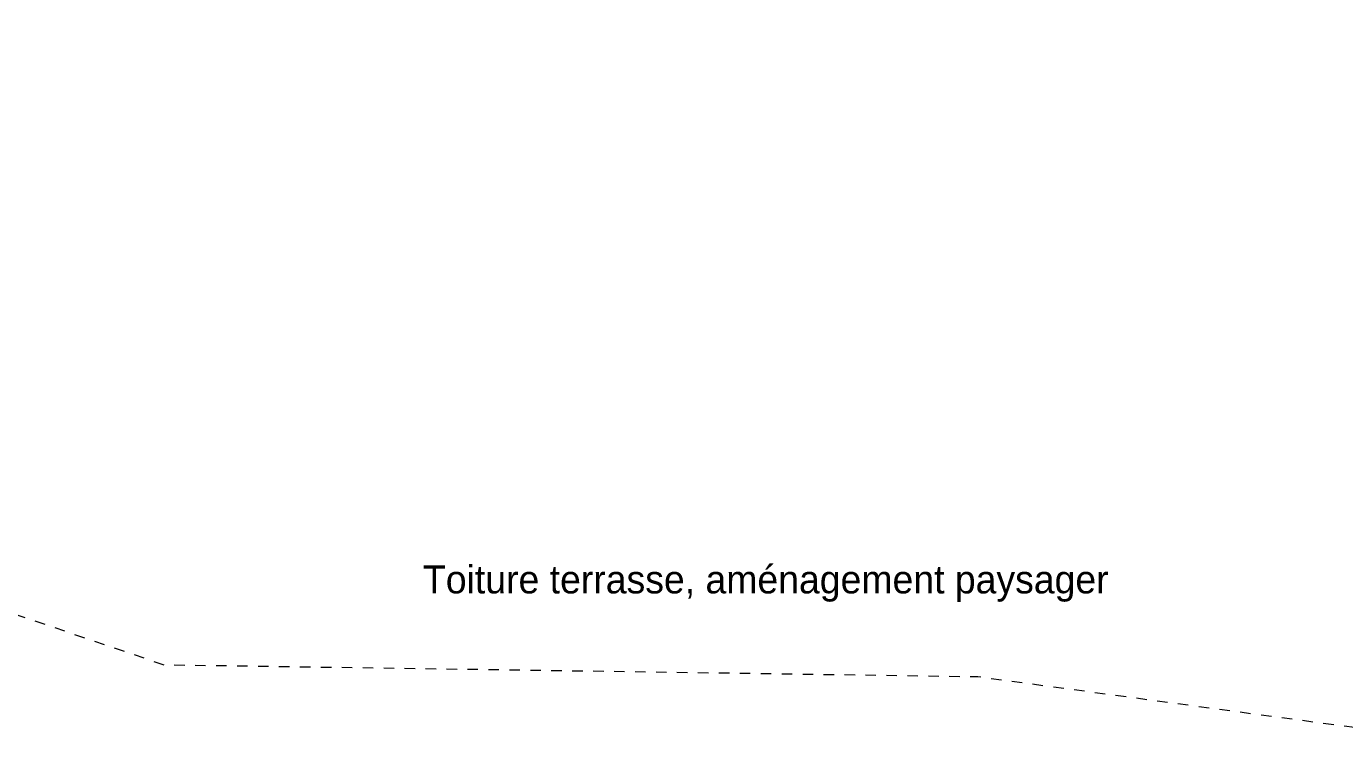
# Model space of a CAD drawing. Header units: centimetres. Extents: x -6341 to 23117, y -10090 to 8065.
# Drawn here: x 10170 to 10836, y -4914 to -4558 of the extents above; entities that cross this region are included whole.
import ezdxf

# ---------------------------------------------------------------- set-up
doc = ezdxf.new("R2010")
doc.units = ezdxf.units.CM
doc.header["$LTSCALE"] = 12.7
doc.linetypes.add('VW-01', pattern=[0.83312, 0.41656, -0.41656])
doc.layers.add('B Général', color=7, linetype='Continuous', lineweight=5)
doc.layers.add('C ANNOTATIONS-texte', color=7, linetype='Continuous', lineweight=5)
doc.styles.add('Eurostile', font='')
doc.styles.get('Eurostile').set_extended_font_data('Eurostile')

msp = doc.modelspace()

# ---------------------------------------------------------------- linework, layer by layer
at = {"layer": 'B Général', "color": 1, "linetype": 'VW-01', "lineweight": 18, "true_color": 0xff0000, "flags": 128}
msp.add_lwpolyline([(3218.55, -3394.45), (3639.07, -3412.37), (3697.06, -3412.37), (4305.16, -3631.37), (5728.9, -3981.37), (6024.19, -4007.37), (7141.44, -4273.37), (7432.73, -4293.37), (7657.15, -4354.37), (8171.12, -4454.37), (9208.15, -4640.37), (9833.24, -4742.37), (10239.19, -4880.37), (10650.34, -4886.37), (10852.97, -4913.64), (10902.93, -4913.64)], dxfattribs=at)

# ---------------------------------------------------------------- texts
at = {"layer": 'C ANNOTATIONS-texte', "insert": (10370.1, -4830.26), "char_height": 14.118, "attachment_point": 1, "line_spacing_factor": 0.894142, "style": 'Eurostile'}
msp.add_mtext('Toiture terrasse, aménagement paysager', dxfattribs=at)

doc.saveas('drawing.dxf')
